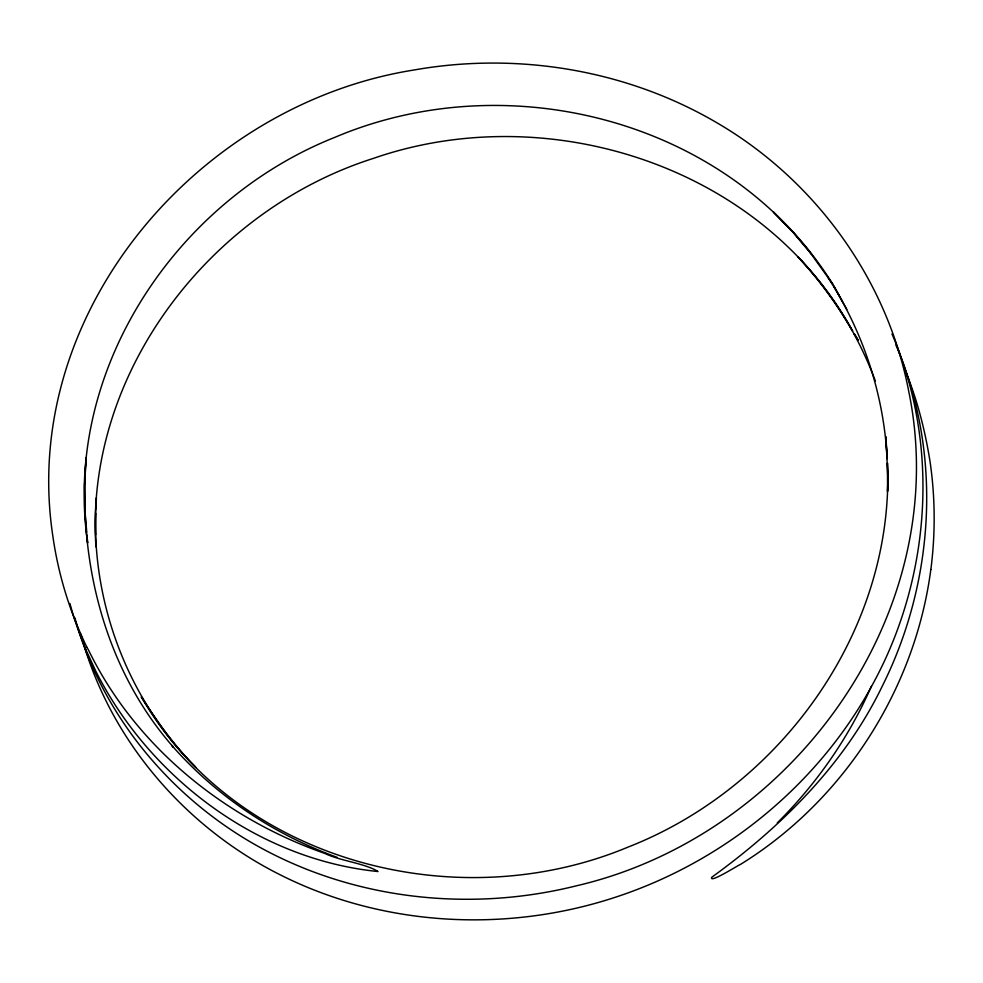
<?xml version="1.0" encoding="UTF-8"?>
<svg xmlns="http://www.w3.org/2000/svg" width="983" height="983" viewBox="0 0 983 983"><rect width="100%" height="100%" fill="white"/><g stroke="black" fill="none" stroke-linecap="round" stroke-linejoin="round"><path stroke-width="1.47" d="M95.732 513.384L95.67 534.727M95.83 508.813L96.371 497.963C88.974 596.681 125.935 697.758 196.121 767.686M930.827 569.513C915.099 689.538 843.488 800.862 740.408 864.45C738.946 864.684 708.976 883.95 711.655 877.327C781.46 826.752 844.532 764.43 882.402 685.888C934.71 581.064 942.537 453.36 895.931 345.094M871.38 686.269C849.029 737.324 816.762 783.635 777.27 822.906M337.12 857.336C273.839 834.358 216.137 796.144 171.767 745.36L173.512 747.301C104.259 668.673 77.952 560.359 86.185 457.488L84.563 485.098L85.103 512.659L86.762 532.294M195.322 766.728C174.261 745.937 157.292 721.596 141.269 696.836C236.842 861.993 456.395 918.872 628.125 847.063C781.424 787.137 894.628 629.734 887.477 463.14L887.551 491.463L887.919 478.881L885.892 436.722L887.121 457.267M811.491 254.327L793.342 232.553L773.535 212.156L793.342 232.553L808.407 250.137L832.957 284.443C730.934 120.602 509.194 63.207 334.724 137.399C176.055 200.409 62.507 370.407 87.659 542.862L87.02 535.317M86.836 647.256L88.359 649.738C135.212 746.392 224.48 818.372 325.017 853.502C340.13 860.911 365.369 863.381 378.025 871.528C258.259 859.511 149.809 778.081 95.99 671.561L85.767 649.468M827.895 277.366C862.988 331.296 883.914 394.38 887.121 458.692M846.83 309.436L833.695 285.758L842.456 301.56M903.77 367.089C916.746 397.378 924.966 429.534 930.115 462.035A433.233 412.983 -11.4 0 1 930.852 569.513M891.974 333.95C939.539 443.837 931.061 574.158 875.288 679.437C821.1 782.738 724.704 861.858 613.982 897.7C504.709 933.297 381.429 926.391 278.631 874.022C183.44 825.867 108.277 737.729 80.852 634.121M875.337 380.937C858.257 334.896 831.753 292.455 797.889 256.87C818.999 279.356 837.098 304.447 852.642 331.05C762.022 165.844 547.728 97.71 373.245 158.435C210.215 210.276 84.452 373.024 95.941 546.917L95.843 542.346M74.855 617.779C103.031 719.63 177.579 805.9 271.406 853.416C364.668 900.846 474.912 911.155 576.112 885.88C792.286 835.931 954.911 612.311 908.501 390.153C887.133 279.627 815.73 181.142 719.04 124.042C628.358 70.063 518.25 51.644 414.58 69.904C198.443 103.817 19.562 312.164 52.664 534.899A433.208 402.661 -10.8 0 0 86.873 647.232M85.804 649.456A433.65 399.946 -27.2 0 1 69.891 603.439M858.036 340.007L854.141 333.581L858.036 340.007"/></g></svg>
